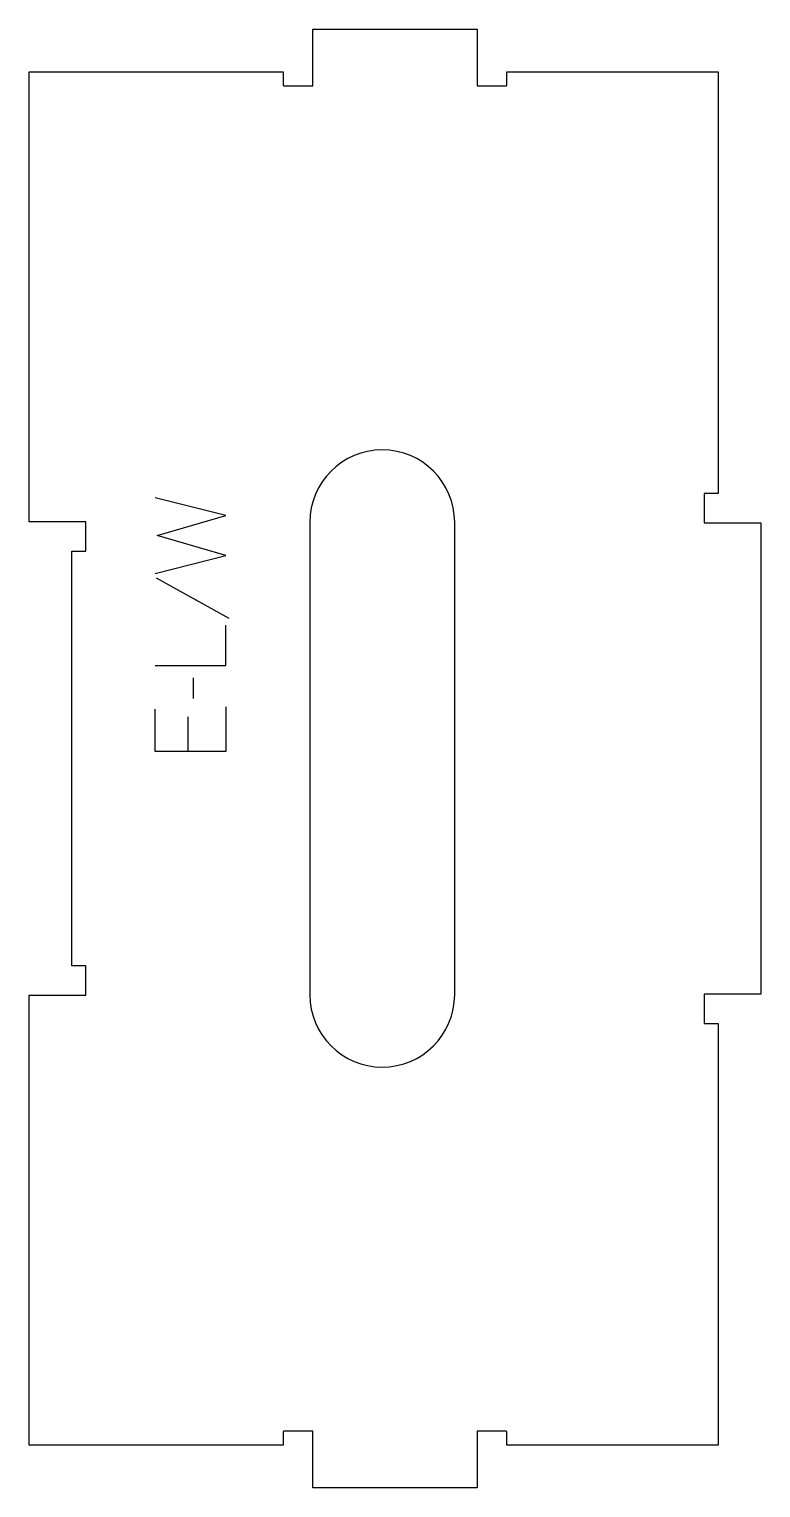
# Model space of a CAD drawing. Extents: x -152 to 158, y -309 to 309.
import ezdxf

# ---------------------------------------------------------------- set-up
doc = ezdxf.new("R2010")
doc.units = 0
for name, color, linetype in [('1_ANYTOOL_1MMDEEP_LABELS_S', 2, 'CONTINUOUS'), ('3_ANYTOOL_CUTTHROUGH_INSID', 4, 'CONTINUOUS'), ('4_ANYTOOL_CUTTHROUGH_OUTSI', 5, 'CONTINUOUS')]:
    doc.layers.add(name, color=color, linetype=linetype)

msp = doc.modelspace()

# ---------------------------------------------------------------- linework, layer by layer
at = {"layer": '1_ANYTOOL_1MMDEEP_LABELS_S'}
for p, q in [((-98.27, 76.54), (-67.5, 59.36)), ((-82.63, 34.16), (-82.54, 25.37)), ((-84.81, 17.66), (-84.81, 3))]:
    msp.add_line(p, q, dxfattribs=at)
for points in [[(-98.74, 78.26), (-68.74, 85.97), (-97.84, 94.41), (-68.74, 102.9), (-98.74, 110.4)], [(-98.74, 39.3), (-68.74, 39.3), (-68.74, 56.4)], [(-68.74, 21.94), (-68.74, 3), (-98.74, 3), (-98.74, 20.83)]]:
    msp.add_lwpolyline(points, dxfattribs=at)
at = {"layer": '3_ANYTOOL_CUTTHROUGH_INSID'}
msp.add_lwpolyline([(28.03, -100), (28.03, 100, 1), (-33.26, 100), (-33.26, -100, 1)], format="xyb", close=True, dxfattribs=at)
at = {"layer": '4_ANYTOOL_CUTTHROUGH_OUTSI'}
msp.add_lwpolyline([(-133.97, -87.75), (-133.97, 87.75), (-128.22, 87.75, 0.414214), (-127.97, 88), (-127.97, 100, 0.414214), (-128.22, 100.25), (-151.97, 100.25), (-151.97, 290.75), (-44.47, 290.75), (-44.47, 285, 0.414214), (-44.22, 284.75), (-32.22, 284.75, 0.414214), (-31.97, 285), (-31.97, 308.75), (37.53, 308.75), (37.53, 285, 0.414214), (37.78, 284.75), (49.78, 284.75, 0.414214), (50.03, 285), (50.03, 290.75), (139.53, 290.75), (139.53, 112.25), (133.78, 112.25, 0.414214), (133.53, 112), (133.53, 100, 0.414214), (133.78, 99.75), (157.53, 99.75), (157.53, -99.75), (133.78, -99.75, 0.414214), (133.53, -100), (133.53, -112, 0.414214), (133.78, -112.25), (139.53, -112.25), (139.53, -290.75), (50.03, -290.75), (50.03, -285, 0.414214), (49.78, -284.75), (37.78, -284.75, 0.414214), (37.53, -285), (37.53, -308.75), (-31.97, -308.75), (-31.97, -285, 0.414214), (-32.22, -284.75), (-44.22, -284.75, 0.414214), (-44.47, -285), (-44.47, -290.75), (-151.97, -290.75), (-151.97, -100.25), (-128.22, -100.25, 0.414214), (-127.97, -100), (-127.97, -88, 0.414214), (-128.22, -87.75)], format="xyb", close=True, dxfattribs=at)

doc.saveas('drawing.dxf')
